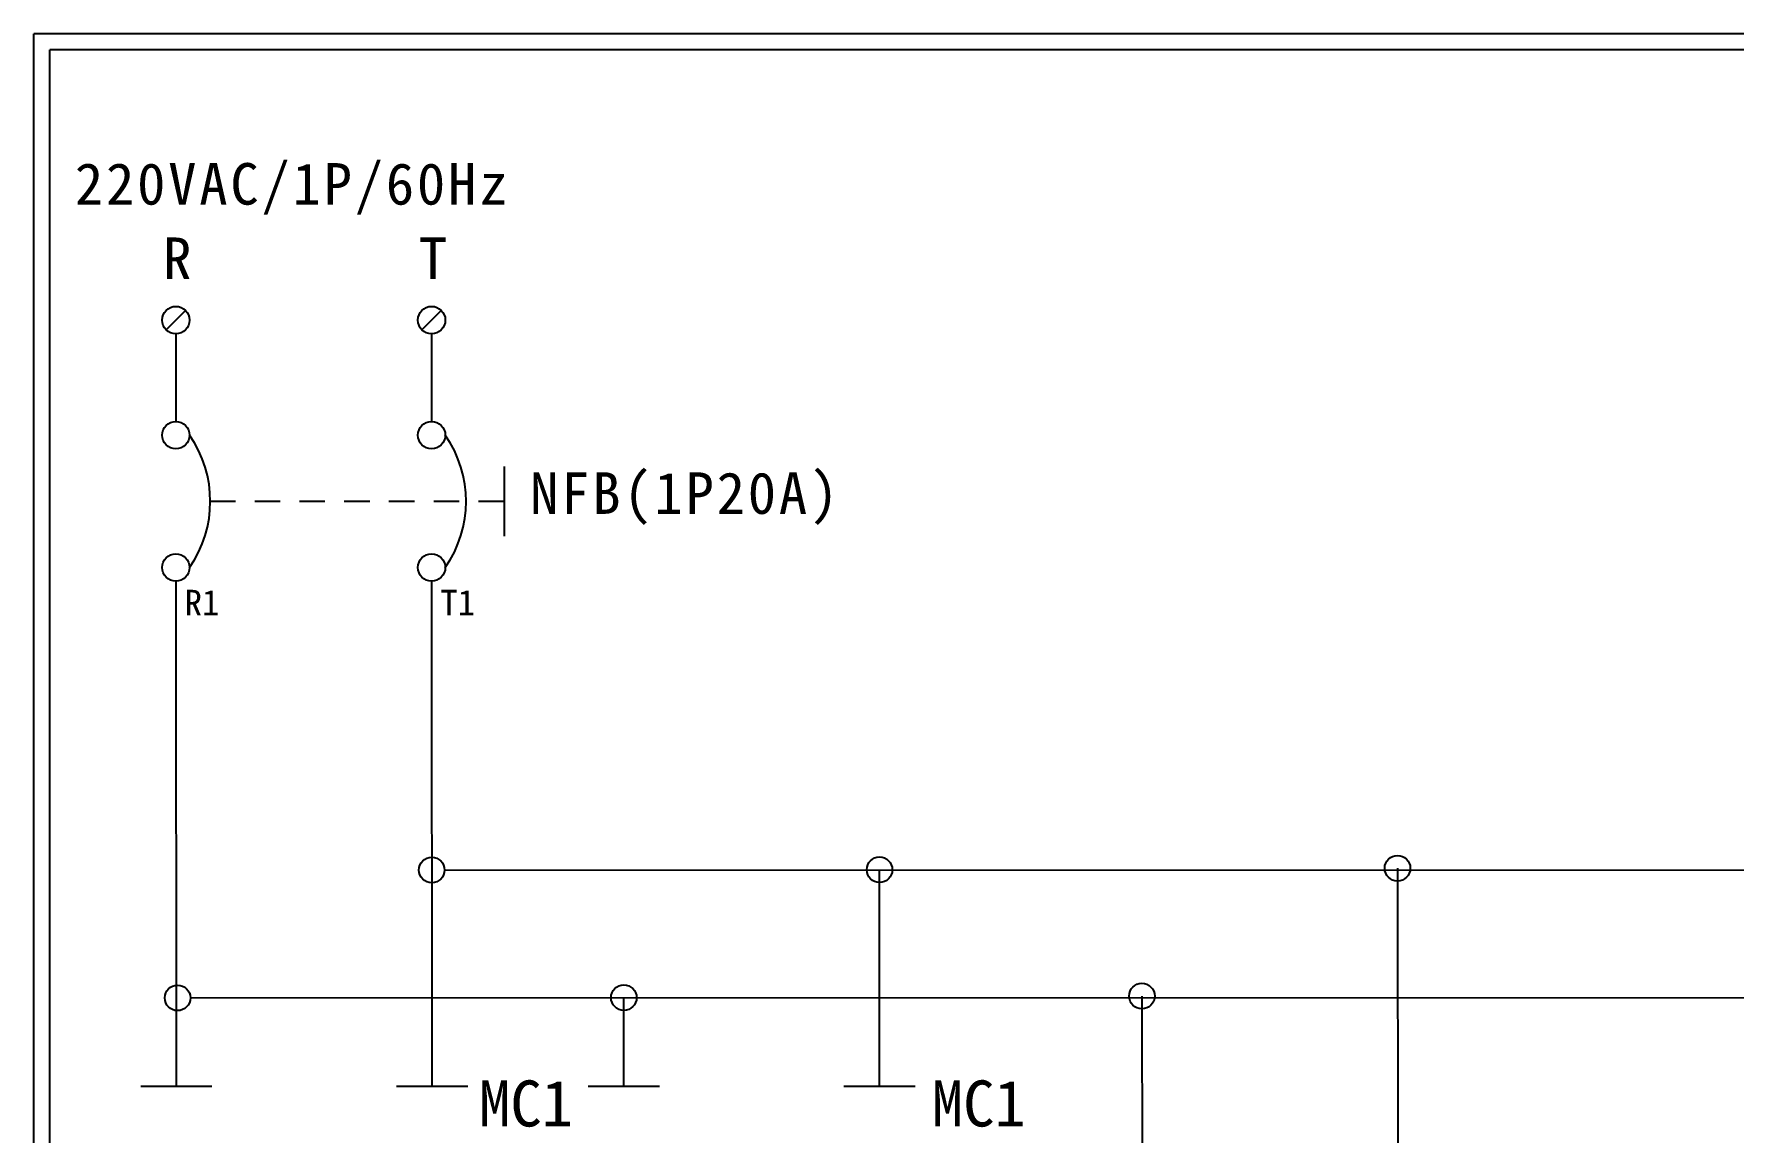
# Model space of a CAD drawing. Extents: x 10 to 297, y 3 to 207.
# Drawn here: x 10 to 142.9, y 121.1 to 207 of the extents above; entities that cross this region are included whole.
import ezdxf

# ---------------------------------------------------------------- set-up
doc = ezdxf.new("R2010")
doc.units = 0
doc.linetypes.add('HIDDEN9', pattern=[3.5, 2, -1.5])
doc.layers.get('0').update_dxf_attribs({"linetype": 'CONTINUOUS'})
doc.layers.add('圖框層', color=7, linetype='CONTINUOUS')
doc.layers.add('標尺寸層', color=3, linetype='CONTINUOUS')
doc.styles.add('STSL', font='KAIU.TTF')
doc.styles.add('標楷體', font='KAIU.TTF')

msp = doc.modelspace()

# ---------------------------------------------------------------- linework, layer by layer
for p, q in [((21.85, 185.35), (20.34, 183.83)), ((41.85, 185.35), (40.34, 183.83)), ((21.1, 164.1), (21.12, 124.67)), ((41.1, 164.1), (41.12, 124.67)), ((116.64, 141.71), (116.66, 118.06)), ((96.65, 131.71), (96.67, 118.06))]:
    msp.add_line(p, q)
at = {"color": 7, "linetype": 'HIDDEN9'}
msp.add_line((46.76, 170.41), (23.79, 170.41), dxfattribs=at)
for centre in [(21.1, 184.59), (41.1, 184.59), (21.1, 175.59), (41.1, 175.59), (21.1, 165.23), (41.1, 165.23)]:
    msp.add_circle(centre, 1.07)
at = {"color": 7}
for centre in [(14.74, 170.41), (34.74, 170.41)]:
    msp.add_arc(centre, 9.05, 325.1286, 34.8714, dxfattribs=at)
at = {"layer": '圖框層', "color": 7}
for p, q in [((297, 206.97), (10, 206.97)), ((10, 3), (10, 206.97)), ((295.75, 205.72), (11.25, 205.72)), ((11.25, 4.25), (11.25, 205.72))]:
    msp.add_line(p, q, dxfattribs=at)
at = {"layer": '標尺寸層', "color": 7}
for p, q in [((21.1, 183.52), (21.1, 176.66)), ((41.1, 183.52), (41.1, 176.66)), ((46.76, 173.14), (46.76, 167.68)), ((21.1, 164.16), (21.1, 164.1)), ((41.1, 164.16), (41.1, 164.1)), ((42.11, 141.57), (146.02, 141.59)), ((76.14, 124.67), (76.13, 141.59)), ((22.23, 131.57), (158.61, 131.59)), ((56.14, 124.67), (56.13, 131.59)), ((18.35, 124.67), (23.92, 124.67)), ((38.35, 124.67), (43.92, 124.67)), ((53.35, 124.67), (58.92, 124.67)), ((73.35, 124.67), (78.92, 124.67))]:
    msp.add_line(p, q, dxfattribs=at)
for centre in [(41.11, 141.57), (76.13, 141.59), (116.64, 141.71), (21.23, 131.57), (56.13, 131.59), (96.65, 131.71)]:
    msp.add_circle(centre, 1, dxfattribs=at)

# ---------------------------------------------------------------- texts
at = {"color": 0, "char_height": 3.25, "style": '標楷體'}
for s, insert, width, attachment_point in [('\\pt6.5;{\\T1.1;220VAC/1P/60Hz}', (13.2, 196.87), 35.213, 1), ('\\pt6.5;{\\T1.1;R}', (20.1, 191.05), 2, 1), ('\\pt6.5;{\\T1.1;T}', (40.1, 191.05), 2, 1), ('\\pt6.5;{\\T1.1;NFB(1P20A)}', (60.96, 172.68), 24.6072, 2)]:
    msp.add_mtext(s, dxfattribs=dict(at, insert=insert, width=width, attachment_point=attachment_point))
at = {"layer": '圖框層', "color": 4, "style": 'STSL'}
for s, height, p in [('R1', 2, (21.78, 161.49)), ('T1', 2, (41.78, 161.49)), ('MC1', 3.6, (44.81, 121.51)), ('MC1', 3.6, (80.22, 121.51))]:
    msp.add_text(s, height=height, dxfattribs=at).set_placement(p)

doc.saveas('drawing.dxf')
